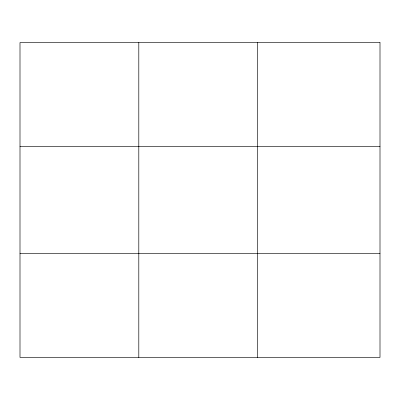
<?xml version="1.0" encoding="UTF-8"?>
<svg xmlns="http://www.w3.org/2000/svg" width="400" height="400" viewBox="0 0 400 400"><rect width="100%" height="100%" fill="white"/><g stroke="black" fill="none" stroke-linecap="round" stroke-linejoin="round"><path stroke-width="0.6" d="M138.8 42.56L138.8 357.44M257.6 42.56L257.6 357.44M20 146.47L380 146.47M20 253.53L380 253.53M380 42.56L380 357.44L20 357.44L20 42.56L380 42.56"/></g></svg>
